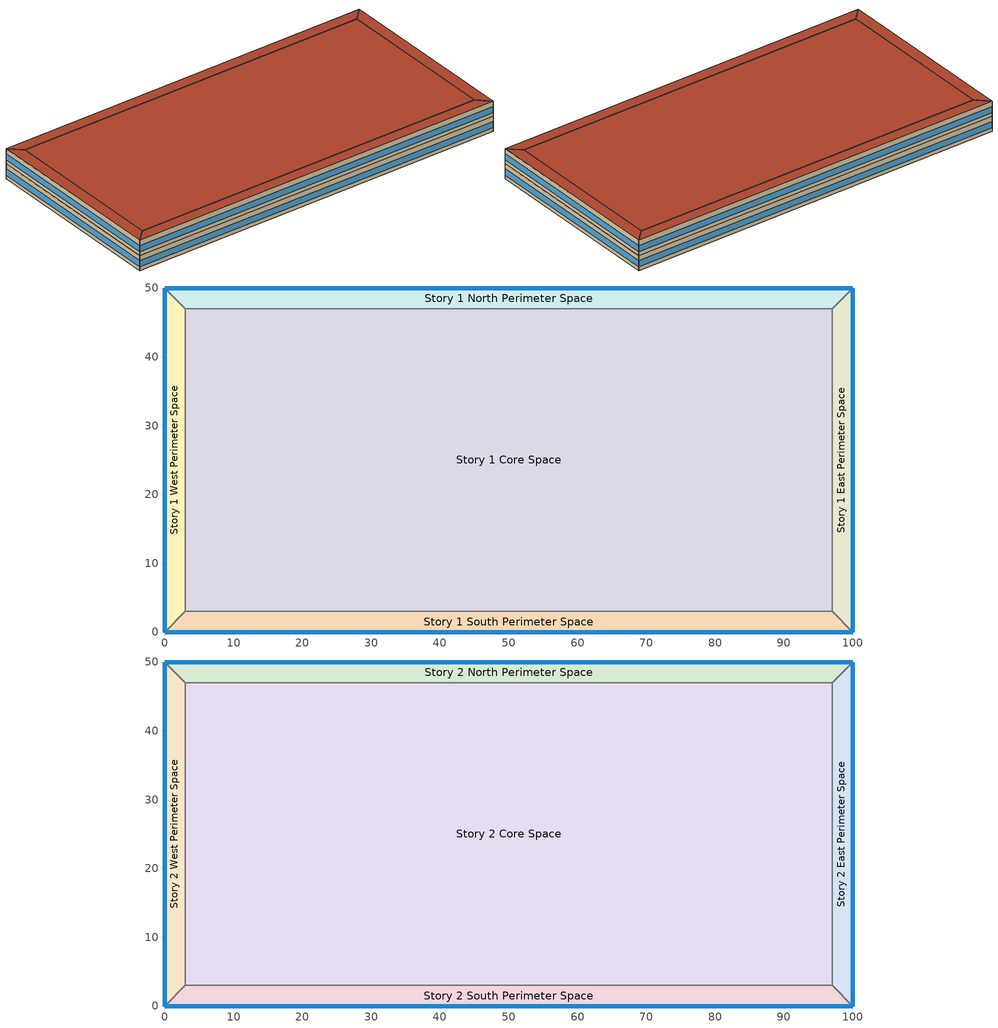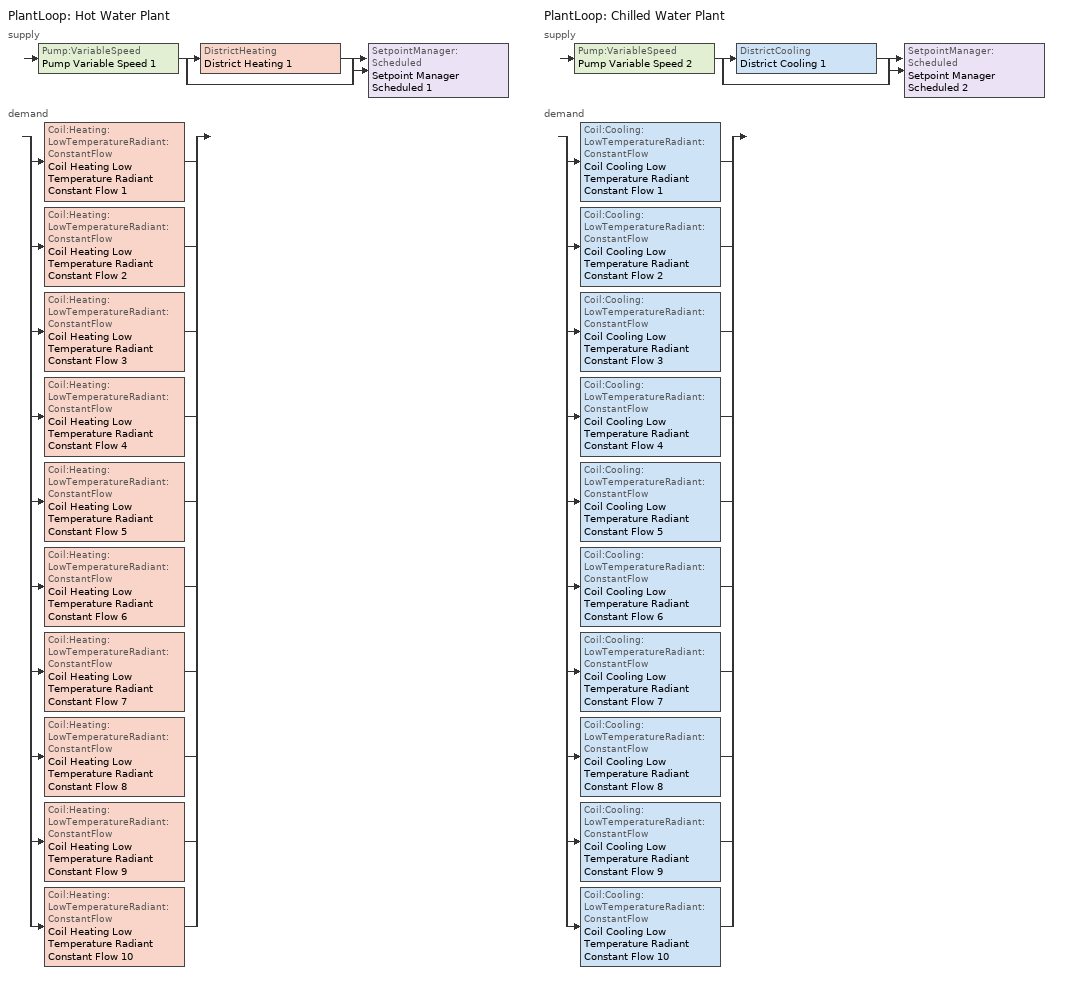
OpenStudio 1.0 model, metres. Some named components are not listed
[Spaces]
Story 1 West Perimeter Space
 floor ground (Construction Internal Source 1): 0,0 0,50 3,47 3,3 z0
 wall outside: 0,50 0,0 z0:4
 wall to Story 1 North Perimeter Space: 3,47 0,50 z0:4
 wall to Story 1 Core Space: 3,3 3,47 z0:4
 wall to Story 1 South Perimeter Space: 0,0 3,3 z0:4
 window: 0,49.97 0,0.03 z1:2.6
Story 1 North Perimeter Space
 floor ground (Construction Internal Source 1): 0,50 100,50 97,47 3,47 z0
 wall outside: 100,50 0,50 z0:4
 wall to Story 1 East Perimeter Space: 97,47 100,50 z0:4
 wall to Story 1 Core Space: 3,47 97,47 z0:4
 window: 99.97,50 0.03,50 z1:2.6
Story 1 East Perimeter Space
 floor ground (Construction Internal Source 1): 100,50 100,0 97,3 97,47 z0
 wall outside: 100,0 100,50 z0:4
 wall to Story 1 South Perimeter Space: 97,3 100,0 z0:4
 wall to Story 1 Core Space: 97,47 97,3 z0:4
 window: 100,0.03 100,49.97 z1:2.6
Story 1 South Perimeter Space
 floor ground (Construction Internal Source 1): 100,0 0,0 3,3 97,3 z0
 wall outside: 0,0 100,0 z0:4
 wall to Story 1 Core Space: 97,3 3,3 z0:4
 window: 0.03,0 99.97,0 z1:2.6
Story 1 Core Space
 floor ground (Construction Internal Source 1): 3,3 3,47 97,47 97,3 z0
Story 2 West Perimeter Space
 floor to Story 1 West Perimeter Space (Construction Internal Source 1): 0,0 0,50 3,47 3,3 z4
 wall outside: 0,50 0,0 z4:8
 wall to Story 2 North Perimeter Space: 3,47 0,50 z4:8
 wall to Story 2 Core Space: 3,3 3,47 z4:8
 wall to Story 2 South Perimeter Space: 0,0 3,3 z4:8
 window: 0,49.97 0,0.03 z5:6.6
 roof outside: 3,3 3,47 0,50 0,0 z8
Story 2 North Perimeter Space
 floor to Story 1 North Perimeter Space (Construction Internal Source 1): 0,50 100,50 97,47 3,47 z4
 wall outside: 100,50 0,50 z4:8
 wall to Story 2 East Perimeter Space: 97,47 100,50 z4:8
 wall to Story 2 Core Space: 3,47 97,47 z4:8
 window: 99.97,50 0.03,50 z5:6.6
 roof outside: 3,47 97,47 100,50 0,50 z8
Story 2 East Perimeter Space
 floor to Story 1 East Perimeter Space (Construction Internal Source 1): 100,50 100,0 97,3 97,47 z4
 wall outside: 100,0 100,50 z4:8
 wall to Story 2 South Perimeter Space: 97,3 100,0 z4:8
 wall to Story 2 Core Space: 97,47 97,3 z4:8
 window: 100,0.03 100,49.97 z5:6.6
 roof outside: 97,47 97,3 100,0 100,50 z8
Story 2 South Perimeter Space
 floor to Story 1 South Perimeter Space (Construction Internal Source 1): 100,0 0,0 3,3 97,3 z4
 wall outside: 0,0 100,0 z4:8
 wall to Story 2 Core Space: 97,3 3,3 z4:8
 window: 0.03,0 99.97,0 z5:6.6
 roof outside: 97,3 3,3 0,0 100,0 z8
Story 2 Core Space
 floor to Story 1 Core Space (Construction Internal Source 1): 3,3 3,47 97,47 97,3 z4
 roof outside: 97,3 97,47 3,47 3,3 z8
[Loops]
PlantLoop 'Hot Water Plant'
 supply: Pump:VariableSpeed 'Pump Variable Speed 1' > split
  | DistrictHeating 'District Heating 1'
  | bypass
  join > SetpointManager:Scheduled 'Setpoint Manager Scheduled 1'
 demand: split
  | Coil:Heating:LowTemperatureRadiant:ConstantFlow 'Coil Heating Low Temperature Radiant Constant Flow 1'
  | Coil:Heating:LowTemperatureRadiant:ConstantFlow 'Coil Heating Low Temperature Radiant Constant Flow 2'
  | Coil:Heating:LowTemperatureRadiant:ConstantFlow 'Coil Heating Low Temperature Radiant Constant Flow 3'
  | Coil:Heating:LowTemperatureRadiant:ConstantFlow 'Coil Heating Low Temperature Radiant Constant Flow 4'
  | Coil:Heating:LowTemperatureRadiant:ConstantFlow 'Coil Heating Low Temperature Radiant Constant Flow 5'
  | Coil:Heating:LowTemperatureRadiant:ConstantFlow 'Coil Heating Low Temperature Radiant Constant Flow 6'
  | Coil:Heating:LowTemperatureRadiant:ConstantFlow 'Coil Heating Low Temperature Radiant Constant Flow 7'
  | Coil:Heating:LowTemperatureRadiant:ConstantFlow 'Coil Heating Low Temperature Radiant Constant Flow 8'
  | Coil:Heating:LowTemperatureRadiant:ConstantFlow 'Coil Heating Low Temperature Radiant Constant Flow 9'
  | Coil:Heating:LowTemperatureRadiant:ConstantFlow 'Coil Heating Low Temperature Radiant Constant Flow 10'
PlantLoop 'Chilled Water Plant'
 supply: Pump:VariableSpeed 'Pump Variable Speed 2' > split
  | DistrictCooling 'District Cooling 1'
  | bypass
  join > SetpointManager:Scheduled 'Setpoint Manager Scheduled 2'
 demand: split
  | Coil:Cooling:LowTemperatureRadiant:ConstantFlow 'Coil Cooling Low Temperature Radiant Constant Flow 1'
  | Coil:Cooling:LowTemperatureRadiant:ConstantFlow 'Coil Cooling Low Temperature Radiant Constant Flow 2'
  | Coil:Cooling:LowTemperatureRadiant:ConstantFlow 'Coil Cooling Low Temperature Radiant Constant Flow 3'
  | Coil:Cooling:LowTemperatureRadiant:ConstantFlow 'Coil Cooling Low Temperature Radiant Constant Flow 4'
  | Coil:Cooling:LowTemperatureRadiant:ConstantFlow 'Coil Cooling Low Temperature Radiant Constant Flow 5'
  | Coil:Cooling:LowTemperatureRadiant:ConstantFlow 'Coil Cooling Low Temperature Radiant Constant Flow 6'
  | Coil:Cooling:LowTemperatureRadiant:ConstantFlow 'Coil Cooling Low Temperature Radiant Constant Flow 7'
  | Coil:Cooling:LowTemperatureRadiant:ConstantFlow 'Coil Cooling Low Temperature Radiant Constant Flow 8'
  | Coil:Cooling:LowTemperatureRadiant:ConstantFlow 'Coil Cooling Low Temperature Radiant Constant Flow 9'
  | Coil:Cooling:LowTemperatureRadiant:ConstantFlow 'Coil Cooling Low Temperature Radiant Constant Flow 10'
[Building]
OS:Building 1: Space Type=Baseline Model Space Type; Default Construction Set=ASHRAE_189.1-2009_ClimateZone 4-5 (mdoff)_ConstSet
[SizingPeriod:DesignDay] Barometric Pressure {Pa}=98934; Sky Clearness=0; Rain Indicator=0; Snow Indicator=0; Day of Month=21; Daylight Saving Time Indicator=0; Dry-Bulb Temperature Range Modifier Type=DefaultMultipliers
Name | Maximum Dry-Bulb Temperature {C} | Daily Dry-Bulb Temperature Range {deltaC} | Humidity Indicating Conditions at Maximum Dry-Bulb {BasedOnField A3} | Wind Speed {m/s} | Wind Direction {deg} | Month | Day Type | Humidity Indicating Type | Solar Model Indicator | ASHRAE Taub | ASHRAE Taud
Chicago Ohare Intl Ap Ann Clg .4% Condns WB=>MDB | 31.2 | 10.5 | 25.5 | 5.2 | 230 | 7 | SummerDesignDay | Wetbulb | ASHRAETau | 0.455 | 2.05
Chicago Ohare Intl Ap Ann Htg Wind 99.6% Condns WS=>MCDB | -3.5 | 0 | -3.5 | 12.4 | 270 | 1 | WinterDesignDay | Wetbulb | ASHRAEClearSky
Chicago Ohare Intl Ap Ann Htg 99.6% Condns DB | -20 | 0 | -20 | 4.9 | 270 | 1 | WinterDesignDay | Wetbulb | ASHRAEClearSky
Chicago Ohare Intl Ap Ann Clg .4% Condns Enth=>MDB | 31.4 | 10.5 | 79200 | 5.2 | 230 | 7 | SummerDesignDay | Enthalpy | ASHRAETau | 0.455 | 2.05
Chicago Ohare Intl Ap Ann Hum_n 99.6% Condns DP=>MCDB | -19.2 | 0 | -25.7 | 4.9 | 270 | 1 | WinterDesignDay | Dewpoint | ASHRAEClearSky
Chicago Ohare Intl Ap Ann Clg .4% Condns DB=>MWB | 33.3 | 10.5 | 23.7 | 5.2 | 230 | 7 | SummerDesignDay | Wetbulb | ASHRAETau | 0.455 | 2.05
Chicago Ohare Intl Ap Ann Clg .4% Condns DP=>MDB | 28.9 | 10.5 | 23.8 | 5.2 | 230 | 7 | SummerDesignDay | Dewpoint | ASHRAETau | 0.455 | 2.05
[Material]
Name | Roughness | Thickness | Conductivity | Density | Specific Heat | Thermal Absorptance | Solar Absorptance | Visible Absorptance | Thickness {m} | Conductivity {W/m-K} | Density {kg/m3} | Specific Heat {J/kg-K}
000_F08 Metal surface | Smooth | 0.0008 | 45.28 | 7824 | 500
000_F16 Acoustic tile | MediumSmooth | 0.0191 | 0.06 | 368 | 590
000_G01a 19mm gypsum board | MediumSmooth | 0.019 | 0.16 | 800 | 1090
000_G05 25mm wood | MediumSmooth | 0.0254 | 0.15 | 608 | 1630
000_I01 25mm insulation board | MediumRough | 0.0254 | 0.03 | 43 | 1210
000_M11 100mm lightweight concrete | MediumRough | 0.1016 | 0.53 | 1280 | 840
1/2IN Gypsum | Smooth | 0.0127 | 0.16 | 784.9 | 830 | 0.9 | 0.92 | 0.92
MAT-CC05 4 HW CONCRETE | Rough | 0.1016 | 1.311 | 2240 | 836.8 | 0.9 | 0.7 | 0.7
Metal Decking | MediumSmooth | 0.0015 | 45.006 | 7680 | 418.4 | 0.9 | 0.7 | 0.3
Roof Insulation [21] | MediumRough | 0.2105 | 0.049 | 265 | 836.8 | 0.9 | 0.7 | 0.7
Roof Membrane | VeryRough | 0.0095 | 0.16 | 1121.29 | 1460 | 0.9 | 0.7 | 0.7
Wall Insulation [39] | MediumRough | 0.1184 | 0.045 | 265 | 836.8 | 0.9 | 0.7 | 0.7
Material 1 | MediumRough |  |  |  |  |  |  |  | 0.101498 | 1.729577 | 2242.585 | 836.8
Material 2 | Rough |  |  |  |  |  |  |  | 0.05 | 0.02 | 56.06 | 1210
Material 3 | MediumRough |  |  |  |  |  |  |  | 0.0127 | 0.7845 | 1842.12 | 988
Material 4 | MediumRough |  |  |  |  |  |  |  | 0.01905 | 0.7845 | 1842.12 | 988
Material 5 | Smooth |  |  |  |  |  |  |  | 0.0016 | 0.17 | 1922.21 | 1250
[Material:AirGap]
Name | Thermal Resistance
000_F04 Wall air space resistance | 0.15
000_F05 Ceiling air space resistance | 0.18
[Material:NoMass] Thermal Absorptance=0.9; Solar Absorptance=0.7
Name | Roughness | Thermal Resistance | Visible Absorptance
CP02 CARPET PAD | VeryRough | 0.2165 | 0.8
MAT-SHEATH | Rough | 0.3626 | 0.7
[WindowMaterial:Gas]
000_Air 13mm: Gas Type=Air; Thickness=0.0127
[WindowMaterial:Glazing] Optical Data Type=SpectralAverage; Thickness=0.003; Infrared Transmittance at Normal Incidence=0
Name | Solar Transmittance at Normal Incidence | Front Side Solar Reflectance at Normal Incidence | Back Side Solar Reflectance at Normal Incidence | Visible Transmittance at Normal Incidence | Front Side Visible Reflectance at Normal Incidence | Back Side Visible Reflectance at Normal Incidence | Front Side Infrared Hemispherical Emissivity | Back Side Infrared Hemispherical Emissivity | Conductivity | Dirt Correction Factor for Solar and Visible Transmittance | Solar Diffusing
000_Clear 3mm | 0.837 | 0.075 | 0.075 | 0.898 | 0.081 | 0.081 | 0.84 | 0.84 | 0.9
Theoretical Glass [207] | 0.3311 | 0.6189 | 0.6189 | 0.44 | 0.51 | 0.51 | 0.9 | 0.9 | 0.0133 | 1 | No
[Construction]
000_ExtSlabCarpet_4in_ClimateZone 1-8: MAT-CC05 4 HW CONCRETE, CP02 CARPET PAD
000_Exterior Door: 000_F08 Metal surface, 000_I01 25mm insulation board
000_Exterior Window: 000_Clear 3mm, 000_Air 13mm, 000_Clear 3mm
000_Interior Ceiling: 000_M11 100mm lightweight concrete, 000_F05 Ceiling air space resistance, 000_F16 Acoustic tile
000_Interior Door; 000_Interior Partition: 000_G05 25mm wood
000_Interior Floor: 000_F16 Acoustic tile, 000_F05 Ceiling air space resistance, 000_M11 100mm lightweight concrete
000_Interior Wall: 000_G01a 19mm gypsum board, 000_F04 Wall air space resistance, 000_G01a 19mm gypsum board
000_Interior Window: 000_Clear 3mm
ASHRAE_189.1-2009_ExtRoof_IEAD_ClimateZone 2-5: Roof Membrane, Roof Insulation [21], Metal Decking
ASHRAE_189.1-2009_ExtWall_SteelFrame_ClimateZone 4-8: MAT-SHEATH, Wall Insulation [39], 1/2IN Gypsum
ASHRAE_189.1-2009_ExtWindow_ClimateZone 4-5: Theoretical Glass [207]
[DefaultConstructionSet]
ASHRAE_189.1-2009_ClimateZone 4-5 (mdoff)_ConstSet: Default Exterior Surface Constructions=ASHRAE_189.1-2009_ClimateZone 4-5 (mdoff)_Exterior_DefSurfCons; Default Interior Surface Constructions=000_Interior_DefSurfCons; Default Ground Contact Surface Constructions=000_Ground_DefSurfCons; Default Exterior SubSurface Constructions=ASHRAE_189.1-2009_ClimateZone 4-5 (mdoff)_Exterior_DefSubCons; Default Interior SubSurface Constructions=000_Interior_DefSubCons; Interior Partition Construction=000_Interior Partition
[DefaultSubSurfaceConstructions] Glass Door Construction=000_Exterior Window; Skylight Construction=000_Exterior Window; Tubular Daylight Dome Construction=000_Interior Window; Tubular Daylight Diffuser Construction=000_Interior Window
Name | Fixed Window Construction | Operable Window Construction | Door Construction
000_Interior_DefSubCons | 000_Interior Window | 000_Interior Window | 000_Interior Door
ASHRAE_189.1-2009_ClimateZone 4-5 (mdoff)_Exterior_DefSubCons | ASHRAE_189.1-2009_ExtWindow_ClimateZone 4-5 | ASHRAE_189.1-2009_ExtWindow_ClimateZone 4-5 | 000_Exterior Door
[DefaultSurfaceConstructions]
Name | Floor Construction | Wall Construction | Roof Ceiling Construction
000_Ground_DefSurfCons | 000_ExtSlabCarpet_4in_ClimateZone 1-8 | 000_ExtSlabCarpet_4in_ClimateZone 1-8 | 000_ExtSlabCarpet_4in_ClimateZone 1-8
000_Interior_DefSurfCons | 000_Interior Floor | 000_Interior Wall | 000_Interior Ceiling
ASHRAE_189.1-2009_ClimateZone 4-5 (mdoff)_Exterior_DefSurfCons | 000_ExtSlabCarpet_4in_ClimateZone 1-8 | ASHRAE_189.1-2009_ExtWall_SteelFrame_ClimateZone 4-8 | ASHRAE_189.1-2009_ExtRoof_IEAD_ClimateZone 2-5
[Construction:InternalSource]
Construction Internal Source 1: Material 1, Material 2, Material 3, Material 4, Material 5
[BuildingStory] Nominal Floor to Floor Height {m}=4
Name | Nominal Z Coordinate {m}
Story 1 | 0
Story 2 | 4
[Space]
Name | Building Story | Thermal Zone
Story 1 West Perimeter Space | Story 1 | Thermal Zone 3
Story 1 North Perimeter Space | Story 1 | Thermal Zone 6
Story 1 East Perimeter Space | Story 1 | Thermal Zone 7
Story 1 South Perimeter Space | Story 1 | Thermal Zone 4
Story 1 Core Space | Story 1 | Thermal Zone 1
Story 2 West Perimeter Space | Story 2 | Thermal Zone 10
Story 2 North Perimeter Space | Story 2 | Thermal Zone 5
Story 2 East Perimeter Space | Story 2 | Thermal Zone 2
Story 2 South Perimeter Space | Story 2 | Thermal Zone 9
Story 2 Core Space | Story 2 | Thermal Zone 8
[ThermalZone] Use Ideal Air Loads=No
Thermal Zone 1; Thermal Zone 2; Thermal Zone 3; Thermal Zone 4; Thermal Zone 5; Thermal Zone 6; Thermal Zone 7; Thermal Zone 8; Thermal Zone 9; Thermal Zone 10
[Sizing:Zone] Zone Cooling Design Supply Air Temperature {C}=14; Zone Heating Design Supply Air Temperature {C}=40; Zone Cooling Design Supply Air Humidity Ratio {kg-H2O/kg-air}=0.0085; Zone Heating Design Supply Air Humidity Ratio {kg-H2O/kg-air}=0.008; Cooling Design Air Flow Method=DesignDay; Heating Design Air Flow Method=DesignDay
Thermal Zone 1; Thermal Zone 2; Thermal Zone 3; Thermal Zone 4; Thermal Zone 5; Thermal Zone 6; Thermal Zone 7; Thermal Zone 8; Thermal Zone 9; Thermal Zone 10
[Zone equipment]
Thermal Zone 1: Zone HVAC Low Temperature Radiant Constant Flow 4
Thermal Zone 2: Zone HVAC Low Temperature Radiant Constant Flow 5
Thermal Zone 3: Zone HVAC Low Temperature Radiant Constant Flow 3
Thermal Zone 4: Zone HVAC Low Temperature Radiant Constant Flow 7
Thermal Zone 5: Zone HVAC Low Temperature Radiant Constant Flow 9
Thermal Zone 6: Zone HVAC Low Temperature Radiant Constant Flow 2
Thermal Zone 7: Zone HVAC Low Temperature Radiant Constant Flow 8
Thermal Zone 8: Zone HVAC Low Temperature Radiant Constant Flow 10
Thermal Zone 9: Zone HVAC Low Temperature Radiant Constant Flow 1
Thermal Zone 10: Zone HVAC Low Temperature Radiant Constant Flow 6
[PlantLoop] Plant Loop Volume {m3}=Autocalculate
Hot Water Plant; Chilled Water Plant
[Sizing:Plant] Loop Design Temperature Difference {deltaC}=11
Name | Loop Type | Design Loop Exit Temperature {C}
Hot Water Plant | Heating | 60
Chilled Water Plant | Cooling | 10
[Pump:VariableSpeed] Pump Control Type=Intermittent
Pump Variable Speed 1; Pump Variable Speed 2
[SetpointManager:Scheduled] Control Variable=Temperature
Name | Schedule
Setpoint Manager Scheduled 1 | Hot Water Temperature
Setpoint Manager Scheduled 2 | Chilled Water Temperature
[Coil:Heating:LowTemperatureRadiant:ConstantFlow] Heating High Water Temperature Schedule=Schedule Constant 5; Heating Low Water Temperature Schedule=Schedule Constant 6; Heating High Control Temperature Schedule=Schedule Constant 7; Heating Low Control Temperature Schedule=Schedule Constant 8
Coil Heating Low Temperature Radiant Constant Flow 1; Coil Heating Low Temperature Radiant Constant Flow 2; Coil Heating Low Temperature Radiant Constant Flow 3; Coil Heating Low Temperature Radiant Constant Flow 4; Coil Heating Low Temperature Radiant Constant Flow 5; Coil Heating Low Temperature Radiant Constant Flow 6; Coil Heating Low Temperature Radiant Constant Flow 7; Coil Heating Low Temperature Radiant Constant Flow 8; Coil Heating Low Temperature Radiant Constant Flow 9; Coil Heating Low Temperature Radiant Constant Flow 10
[Coil:Cooling:LowTemperatureRadiant:ConstantFlow] Cooling High Water Temperature Schedule=Schedule Constant 1; Cooling Low Water Temperature Schedule=Schedule Constant 2; Cooling High Control Temperature Schedule=Schedule Constant 3; Cooling Low Control Temperature Schedule=Schedule Constant 4
Coil Cooling Low Temperature Radiant Constant Flow 1; Coil Cooling Low Temperature Radiant Constant Flow 2; Coil Cooling Low Temperature Radiant Constant Flow 3; Coil Cooling Low Temperature Radiant Constant Flow 4; Coil Cooling Low Temperature Radiant Constant Flow 5; Coil Cooling Low Temperature Radiant Constant Flow 6; Coil Cooling Low Temperature Radiant Constant Flow 7; Coil Cooling Low Temperature Radiant Constant Flow 8; Coil Cooling Low Temperature Radiant Constant Flow 9; Coil Cooling Low Temperature Radiant Constant Flow 10
[ZoneHVAC:LowTemperatureRadiant:ConstantFlow] Availability Schedule=Always On Discrete; Radiant Surface Type=Floors; Hydronic Tubing Inside Diameter {m}=0.154; Hydronic Tubing Length {m}=200; Temperature Control Type=MeanRadiantTemperature; Rated Flow Rate {m3/s}=0.005; Rated Power Consumption {W}=1200; Motor Efficiency=0.9
Name | Low Temp Radiant Constant Flow Heating Coil | Low Temp Radiant Constant Flow Cooling Coil | Pump Flow Rate Schedule
Zone HVAC Low Temperature Radiant Constant Flow 1 | Coil Heating Low Temperature Radiant Constant Flow 1 | Coil Cooling Low Temperature Radiant Constant Flow 1 | Schedule Constant 9
Zone HVAC Low Temperature Radiant Constant Flow 2 | Coil Heating Low Temperature Radiant Constant Flow 2 | Coil Cooling Low Temperature Radiant Constant Flow 2 | Schedule Constant 10
Zone HVAC Low Temperature Radiant Constant Flow 3 | Coil Heating Low Temperature Radiant Constant Flow 3 | Coil Cooling Low Temperature Radiant Constant Flow 3 | Schedule Constant 11
Zone HVAC Low Temperature Radiant Constant Flow 4 | Coil Heating Low Temperature Radiant Constant Flow 4 | Coil Cooling Low Temperature Radiant Constant Flow 4 | Schedule Constant 12
Zone HVAC Low Temperature Radiant Constant Flow 5 | Coil Heating Low Temperature Radiant Constant Flow 5 | Coil Cooling Low Temperature Radiant Constant Flow 5 | Schedule Constant 13
Zone HVAC Low Temperature Radiant Constant Flow 6 | Coil Heating Low Temperature Radiant Constant Flow 6 | Coil Cooling Low Temperature Radiant Constant Flow 6 | Schedule Constant 14
Zone HVAC Low Temperature Radiant Constant Flow 7 | Coil Heating Low Temperature Radiant Constant Flow 7 | Coil Cooling Low Temperature Radiant Constant Flow 7 | Schedule Constant 15
Zone HVAC Low Temperature Radiant Constant Flow 8 | Coil Heating Low Temperature Radiant Constant Flow 8 | Coil Cooling Low Temperature Radiant Constant Flow 8 | Schedule Constant 16
Zone HVAC Low Temperature Radiant Constant Flow 9 | Coil Heating Low Temperature Radiant Constant Flow 9 | Coil Cooling Low Temperature Radiant Constant Flow 9 | Schedule Constant 17
Zone HVAC Low Temperature Radiant Constant Flow 10 | Coil Heating Low Temperature Radiant Constant Flow 10 | Coil Cooling Low Temperature Radiant Constant Flow 10 | Schedule Constant 18
[SpaceType]
Baseline Model Space Type: Default Schedule Set=Baseline Model Schedule Set; Design Specification Outdoor Air Object=Baseline Model OA
[DefaultScheduleSet]
Baseline Model Schedule Set: Number of People Schedule=Baseline Model People Lights and Equipment Schedule; People Activity Level Schedule=Baseline Model People Activity Schedule; Lighting Schedule=Baseline Model People Lights and Equipment Schedule; Electric Equipment Schedule=Baseline Model People Lights and Equipment Schedule; Infiltration Schedule=Baseline Model Infiltration Schedule
[DesignSpecification:OutdoorAir]
Baseline Model OA: Outdoor Air Method=Sum; Outdoor Air Flow per Person {m3/s-person}=0.00943895
[SpaceInfiltration:DesignFlowRate]
Baseline Model Infiltration: Space or SpaceType=Baseline Model Space Type; Design Flow Rate Calculation Method=Flow/ExteriorArea; Flow per Exterior Surface Area {m3/s-m2}=0.0003048
[People:Definition]
Baseline Model People Definition: Number of People Calculation Method=People/Area; People per Space Floor Area {person/m2}=0.0538196; Fraction Radiant=0.3
[People]
Baseline Model People: People Definition=Baseline Model People Definition; Space or SpaceType=Baseline Model Space Type
[Lights:Definition]
Baseline Model Lights Definition: Design Level Calculation Method=Watts/Area; Watts per Space Floor Area {W/m2}=10.7639
[Lights]
Baseline Model Lights: Lights Definition=Baseline Model Lights Definition; Space or SpaceType=Baseline Model Space Type
[ElectricEquipment:Definition]
Baseline Model Electric Equipment Definition: Design Level Calculation Method=Watts/Area; Watts per Space Floor Area {W/m2}=10.7639
[ElectricEquipment]
Baseline Model Electric Equipment: Electric Equipment Definition=Baseline Model Electric Equipment Definition; Space or SpaceType=Baseline Model Space Type
[Schedule:Ruleset]
Name | Default Day Schedule | Summer Design Day Schedule | Winter Design Day Schedule
Hot Water Temperature | Hot Water Temperature Default | Hot Water Temperature Summer Design Day | Hot Water Temperature Winter Design Day
Chilled Water Temperature | Chilled Water Temperature Default | Chilled Water Temperature Summer Design Day | Chilled Water Temperature Winter Design Day
Baseline Model Infiltration Schedule | Baseline Model Infiltration Schedule Schedule All Days | Baseline Model Infiltration Schedule Summer Design Day | Baseline Model Infiltration Schedule Winter Design Day
Baseline Model People Lights and Equipment Schedule | Baseline Model People Lights and Equipment Schedule Schedule Week Day | Baseline Model People Lights and Equipment Schedule Summer Design Day | Baseline Model People Lights and Equipment Schedule Winter Design Day
Baseline Model People Activity Schedule | Baseline Model People Activity Schedule Default
[Schedule:Day]
Hot Water Temperature Default; Hot Water Temperature Winter Design Day; Hot Water Temperature Summer Design Day; Chilled Water Temperature Default; Chilled Water Temperature Winter Design Day; Chilled Water Temperature Summer Design Day: 24, 0, 24
Baseline Model Infiltration Schedule Schedule All Days: 6, 0, 1, 22, 0, 0.25, 24, 0, 1
Baseline Model Infiltration Schedule Winter Design Day; Baseline Model Infiltration Schedule Summer Design Day; Baseline Model People Lights and Equipment Schedule Summer Design Day: 24, 0, 1
Baseline Model People Lights and Equipment Schedule Schedule Week Day: 6, 0, 0, 7, 0, 0.1, 8, 0, 0.2, 12, 0, 0.95, 13, 0, 0.5, 17, 0, 0.95, 18, 0, 0.7, 20, 0, 0.4, 22, 0, 0.1, 24, 0, 0.05
Baseline Model People Lights and Equipment Schedule Winter Design Day; Baseline Model People Lights and Equipment Schedule Schedule Sunday: 24, 0, 0
Baseline Model People Lights and Equipment Schedule Saturday: 6, 0, 0, 8, 0, 0.1, 14, 0, 0.5, 17, 0, 0.1, 24, 0, 0
Baseline Model People Activity Schedule Default: 24, 0, 120
[Schedule:Constant]
Name | Value
Schedule Constant 1 | 15
Schedule Constant 2 | 10
Schedule Constant 3 | 25
Schedule Constant 4 | 21
Schedule Constant 5 | 50
Schedule Constant 6 | 30
Schedule Constant 7 | 20
Schedule Constant 8 | 17
Always On Discrete; Schedule Constant 9; Schedule Constant 10; Schedule Constant 11; Schedule Constant 12; Schedule Constant 13; Schedule Constant 14; Schedule Constant 15; Schedule Constant 16; Schedule Constant 17; Schedule Constant 18 | 1
[Schedule:Rule] Schedule Ruleset=Baseline Model People Lights and Equipment Schedule
Name | Rule Order | Day Schedule | Apply Saturday | Apply Sunday
Baseline Model People Lights and Equipment Schedule Saturday Rule | 1 | Baseline Model People Lights and Equipment Schedule Saturday | Yes
Baseline Model People Lights and Equipment Schedule Sunday Rule | 0 | Baseline Model People Lights and Equipment Schedule Schedule Sunday |  | Yes
